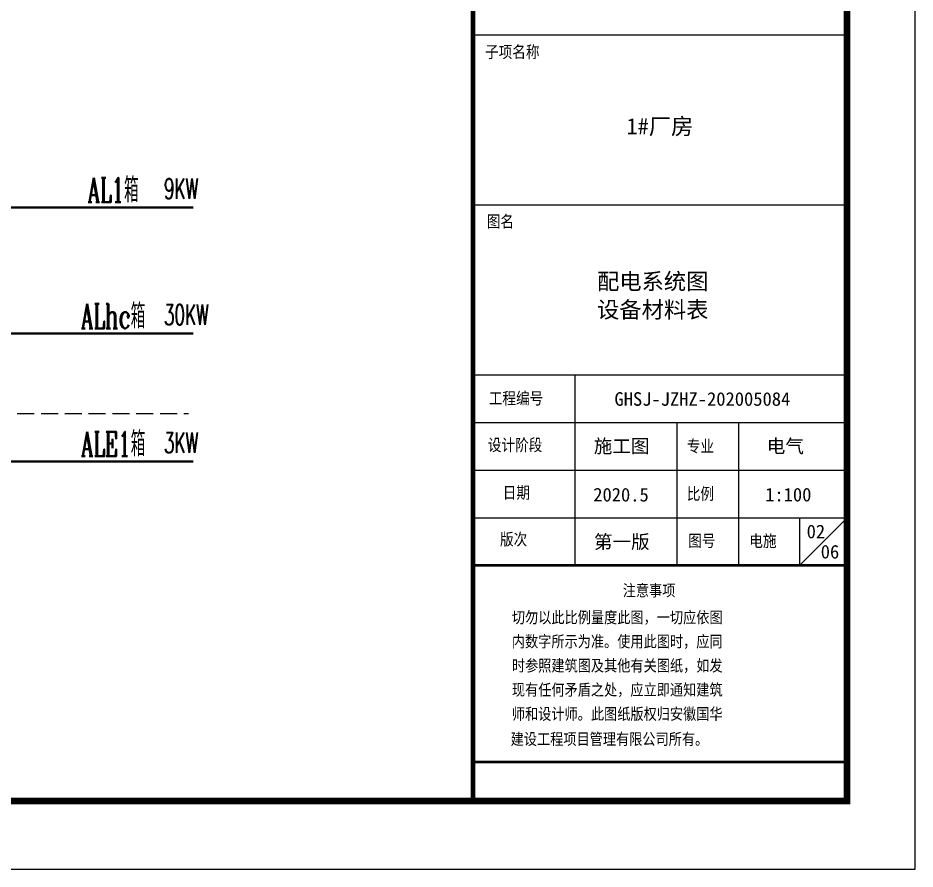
# Model space of a CAD drawing. Extents: x 1728470 to 1835391, y -157368 to 197905.
# Drawn here: x 1774887 to 1788075, y 109229 to 121740 of the extents above; entities that cross this region are included whole.
import ezdxf
from ezdxf.enums import TextEntityAlignment as Align

# ---------------------------------------------------------------- set-up
doc = ezdxf.new("R2010")
doc.units = 0
doc.header["$LTSCALE"] = 1000
doc.header["$MEASUREMENT"] = 0
doc.linetypes.add('__DASH', pattern=[0.35, 0.25, -0.1])
doc.layers.get('0').update_dxf_attribs({"linetype": 'CONTINUOUS'})
for name, color, linetype in [('1', 7, 'CONTINUOUS'), ('PP-PM-TK', 7, 'CONTINUOUS'), ('PUB_TEXT', 7, 'CONTINUOUS'), ('PUB_TITLE', 4, 'CONTINUOUS'), ('TEL_TITLE', 7, 'CONTINUOUS'), ('WIRE-系统', 4, 'CONTINUOUS')]:
    doc.layers.add(name, color=color, linetype=linetype)
doc.styles.add('-黑体', font='simhei.ttf', dxfattribs={"width": 0.8})
doc.styles.add('STY53', font='COMPLEX', dxfattribs={"width": 0.6, "bigfont": 'HZTXT'})
doc.styles.add('TQ', font='txt.shx', dxfattribs={"width": 0.8, "bigfont": 'hztxt.shx'})

msp = doc.modelspace()

# ---------------------------------------------------------------- linework, layer by layer
at = {"linetype": '__DASH'}
msp.add_line((1763676, 115925, 15022), (1777394, 115925, 15022), dxfattribs=at)
at = {"layer": '1'}
for p, q in [((1781575, 121493), (1787075, 121493)), ((1781575, 118993), (1787075, 118993))]:
    msp.add_line(p, q, dxfattribs=at)
at = {"layer": '1', "color": 4}
for p, q in [((1781575, 116493), (1787075, 116493)), ((1783074, 116493), (1783074, 113693)), ((1781575, 115793), (1787075, 115793)), ((1784575, 115793), (1784575, 113693)), ((1785479, 115793), (1785479, 113693)), ((1781575, 115093), (1787075, 115093)), ((1781575, 114393), (1787075, 114393)), ((1787075, 114393), (1786375, 113693)), ((1786375, 114393), (1786375, 113693))]:
    msp.add_line(p, q, dxfattribs=at)
at = {"layer": '1', "color": 4, "const_width": 40}
msp.add_lwpolyline([(1781575, 113693), (1787075, 113693)], dxfattribs=at)
at = {"layer": 'PP-PM-TK', "color": 4}
for points, const_width in [([(1781575, 150229), (1781575, 110229)], 70), ([(1781575, 110801), (1787075, 110801)], 40)]:
    msp.add_lwpolyline(points, dxfattribs=dict(at, const_width=const_width))
at = {"layer": 'TEL_TITLE'}
msp.add_lwpolyline([(1728675, 109229), (1788075, 109229), (1788075, 151229), (1728675, 151229)], close=True, dxfattribs=at)
at = {"layer": 'TEL_TITLE', "const_width": 100}
msp.add_lwpolyline([(1731175, 110229), (1787075, 110229), (1787075, 150229), (1731175, 150229)], close=True, dxfattribs=at)
at = {"layer": 'WIRE-系统', "ltscale": 10, "const_width": 35, "elevation": 15022}
for points in [[(1767471, 118955), (1777466, 118955)], [(1767471, 117101), (1777466, 117101)], [(1767471, 115222), (1777466, 115222)]]:
    msp.add_lwpolyline(points, dxfattribs=at)

# ---------------------------------------------------------------- texts
at = {"layer": 'PUB_TEXT', "color": 2, "style": 'TQ'}
for s, height, p in [('子项名称', 200, (1781754, 121134)), ('图名', 200, (1781778, 118641)), ('工程编号', 200, (1781809, 116042)), ('设计阶段', 200, (1781795, 115356)), ('专业', 200, (1784720, 115339)), ('日期', 200, (1782014, 114656)), ('比例', 200, (1784720, 114639)), ('版次', 200, (1781974, 113970)), ('图号', 200, (1784742, 113947)), ('电施', 200, (1785638, 113946)), ('注意事项', 193.6, (1783778, 113221)), ('切勿以此比例量度此图，一切应依图', 193.6, (1782148, 112825)), ('内数字所示为准。使用此图时，应同', 193.6, (1782148, 112471)), ('时参照建筑图及其他有关图纸，如发', 193.6, (1782148, 112116)), ('现有任何矛盾之处，应立即通知建筑', 193.6, (1782148, 111761)), ('师和设计师。此图纸版权归安徽国华', 193.6, (1782148, 111406)), ('建设工程项目管理有限公司所有。', 193.6, (1782130, 111037))]:
    msp.add_text(s, height=height, dxfattribs=at).set_placement(p)
at = {"layer": 'PUB_TEXT', "color": 7, "ltscale": 10, "style": 'STY53', "width": 0.6}
for s, p in [('AL1箱', (1776286, 119230)), ('ALhc箱', (1776286, 117376)), ('ALE1箱', (1776286, 115497))]:
    msp.add_text(s, height=360, dxfattribs=at).set_placement(p, align=Align.MIDDLE)
for s, p in [('9KW', (1777034, 119081, 15022)), ('30KW', (1777034, 117227, 15022)), ('3KW', (1777034, 115347, 15022))]:
    msp.add_text(s, height=300, dxfattribs=at).set_placement(p)
at = {"layer": 'PUB_TITLE', "color": 255, "style": '-黑体'}
for s, height, p in [('1#厂房', 240, (1783834, 120027)), ('GHSJ-JZHZ-202005084', 200, (1783656, 116039)), ('施工图', 200, (1783352, 115346)), ('电气', 200, (1785895, 115346)), ('2020.5', 200, (1783344, 114632)), ('1:100', 200, (1785871, 114633)), ('02', 200, (1786481, 114091)), ('第一版', 200, (1783355, 113940)), ('06', 200, (1786688, 113794))]:
    msp.add_text(s, height=height, dxfattribs=at).set_placement(p)
at = {"layer": 'PUB_TITLE', "color": 6, "style": '-黑体'}
for s, p in [('配电系统图', (1783400, 117748)), ('设备材料表', (1783400, 117332))]:
    msp.add_text(s, height=240, dxfattribs=at).set_placement(p)

doc.saveas('drawing.dxf')
